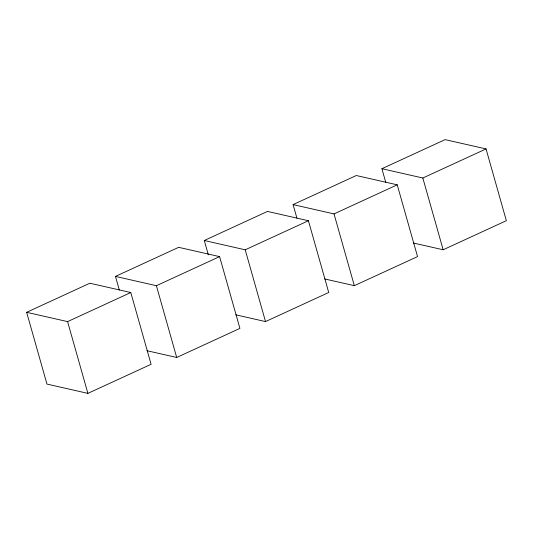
<?xml version="1.0" encoding="UTF-8"?>
<svg xmlns="http://www.w3.org/2000/svg" width="533" height="533" viewBox="0 0 533 533"><rect width="100%" height="100%" fill="white"/><g stroke="black" fill="none" stroke-linecap="round" stroke-linejoin="round"><path stroke-width="0.8" d="M26.65 312.311L89.85 283.223L130.785 292.53L151.099 364.292L87.892 393.374L46.957 384.073L26.65 312.311L67.584 321.612L130.785 292.53M119.299 289.965L115.461 276.407L178.668 247.325L219.603 256.626L239.91 328.395L176.703 357.476L147.008 350.727M208.336 254.861L204.279 240.51L267.479 211.421L308.414 220.729L328.721 292.49L265.521 321.579L235.819 314.83M296.928 218.164L293.09 204.605L356.297 175.524L397.232 184.824L417.539 256.593L354.332 285.675L324.637 278.926M385.739 182.259L381.901 168.708L445.108 139.626L486.043 148.927L506.35 220.689L443.15 249.777L413.448 243.028M115.461 276.407L156.396 285.708L219.603 256.626M204.279 240.51L245.213 249.81L308.414 220.729M293.09 204.605L334.024 213.906L397.232 184.824M381.901 168.708L422.836 178.009L486.043 148.927M422.836 178.009L443.15 249.777M334.024 213.906L354.332 285.675M245.213 249.81L265.521 321.579M156.396 285.708L176.703 357.476M67.584 321.612L87.892 393.374"/></g></svg>
